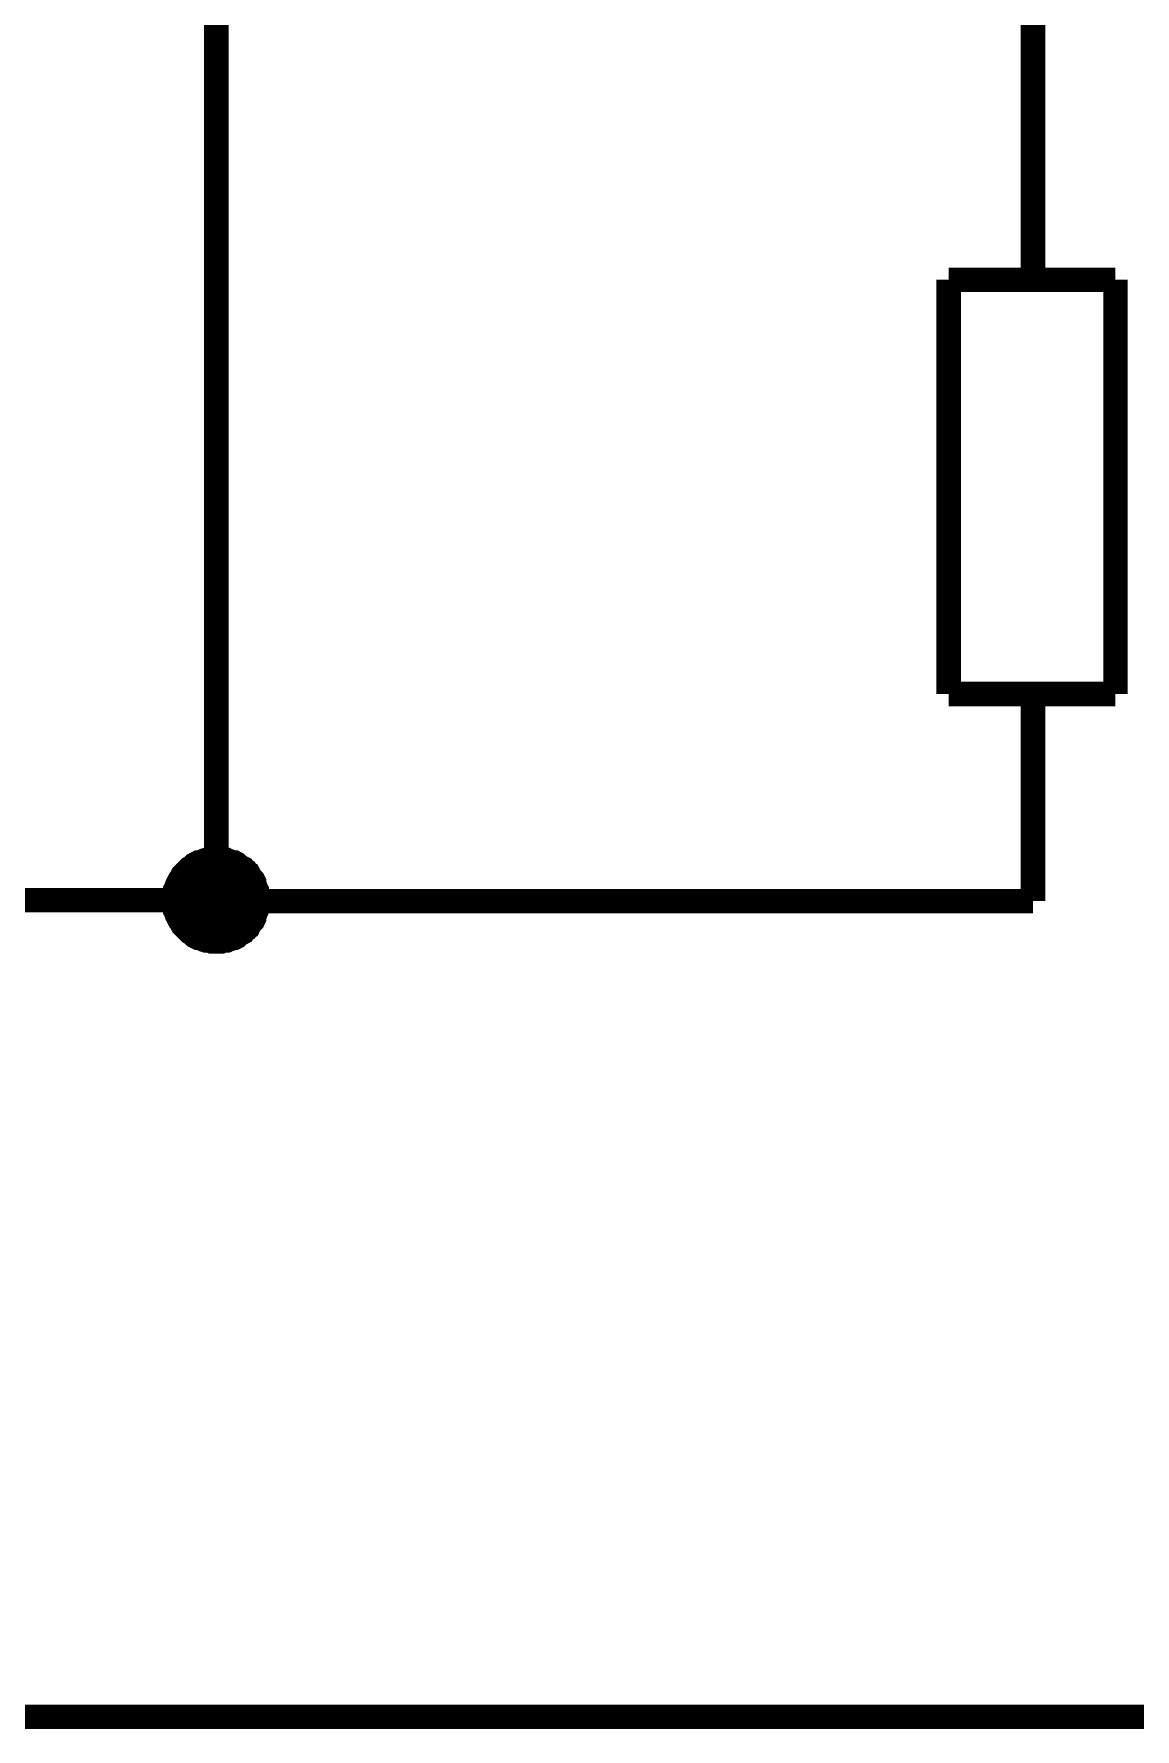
# Model space of a CAD drawing. Header units: millimetres. Extents: x 0 to 394, y 0 to 282.
# Drawn here: x 362.77 to 376.26, y 219.84 to 240.61 of the extents above; entities that cross this region are included whole.
import ezdxf

# ---------------------------------------------------------------- set-up
doc = ezdxf.new("R2010")
doc.units = ezdxf.units.MM
doc.layers.add('Sheet', color=255, linetype='Continuous')

msp = doc.modelspace()

# ---------------------------------------------------------------- linework, layer by layer
at = {"layer": 'Sheet'}
for points, const_width in [([(275.015, 249.999), (265.02, 249.999), (265.02, 219.99), (379.999, 219.99), (379.999, 244.99), (375.012, 244.99), (375.012, 240.139)], 0.3), ([(365.006, 247.371), (365.006, 229.997), (354.999, 229.997)], 0.3), ([(375.012, 237.6), (375.012, 240.139)], 0.3), ([(373.979, 232.524), (373.979, 237.6)], 0.3), ([(373.979, 237.6), (376.023, 237.6)], 0.3), ([(376.023, 237.6), (376.023, 232.524)], 0.3), ([(376.023, 232.524), (373.979, 232.524)], 0.3), ([(375.012, 232.524), (375.012, 229.986)], 0.3), ([(364.489, 229.997), (364.489, 230.02), (364.489, 230.053), (364.5, 230.076), (364.5, 230.098), (364.5, 230.121), (364.512, 230.143), (364.523, 230.177), (364.534, 230.199), (364.545, 230.222), (364.557, 230.244), (364.568, 230.255), (364.579, 230.278), (364.59, 230.3), (364.613, 230.323), (364.624, 230.334), (364.646, 230.357), (364.658, 230.368), (364.68, 230.39), (364.703, 230.401), (364.714, 230.413), (364.736, 230.435), (364.759, 230.446), (364.781, 230.458), (364.804, 230.458), (364.826, 230.469), (364.849, 230.48), (364.882, 230.491), (364.905, 230.491), (364.927, 230.491), (364.95, 230.503), (364.983, 230.503), (365.006, 230.503)], 0.3), ([(364.489, 229.997), (364.489, 230.02), (364.489, 230.053), (364.5, 230.076), (364.5, 230.098), (364.5, 230.121), (364.512, 230.143), (364.523, 230.177), (364.534, 230.199), (364.545, 230.222), (364.557, 230.244), (364.568, 230.255), (364.579, 230.278), (364.59, 230.3), (364.613, 230.323), (364.624, 230.334), (364.646, 230.357), (364.658, 230.368), (364.68, 230.39), (364.703, 230.401), (364.714, 230.413), (364.736, 230.435), (364.759, 230.446), (364.781, 230.458), (364.804, 230.458), (364.826, 230.469), (364.849, 230.48), (364.882, 230.491), (364.905, 230.491), (364.927, 230.491), (364.95, 230.503), (364.983, 230.503), (365.006, 230.503)], 0.3), ([(364.489, 229.997), (364.489, 230.02), (364.489, 230.053), (364.5, 230.076), (364.5, 230.098), (364.5, 230.121), (364.512, 230.143), (364.523, 230.177), (364.534, 230.199), (364.545, 230.222), (364.557, 230.244), (364.568, 230.255), (364.579, 230.278), (364.59, 230.3), (364.613, 230.323), (364.624, 230.334), (364.646, 230.357), (364.658, 230.368), (364.68, 230.39), (364.703, 230.401), (364.714, 230.413), (364.736, 230.435), (364.759, 230.446), (364.781, 230.458), (364.804, 230.458), (364.826, 230.469), (364.849, 230.48), (364.882, 230.491), (364.905, 230.491), (364.927, 230.491), (364.95, 230.503), (364.983, 230.503), (365.006, 230.503)], 0.3), ([(364.489, 229.997), (364.489, 230.02), (364.489, 230.053), (364.5, 230.076), (364.5, 230.098), (364.5, 230.121), (364.512, 230.143), (364.523, 230.177), (364.534, 230.199), (364.545, 230.222), (364.557, 230.244), (364.568, 230.255), (364.579, 230.278), (364.59, 230.3), (364.613, 230.323), (364.624, 230.334), (364.646, 230.357), (364.658, 230.368), (364.68, 230.39), (364.703, 230.401), (364.714, 230.413), (364.736, 230.435), (364.759, 230.446), (364.781, 230.458), (364.804, 230.458), (364.826, 230.469), (364.849, 230.48), (364.882, 230.491), (364.905, 230.491), (364.927, 230.491), (364.95, 230.503), (364.983, 230.503), (365.006, 230.503)], 0.3), ([(365.006, 230.503), (365.006, 230.503)], 0.3), ([(365.006, 230.503), (365.028, 230.503), (365.062, 230.503), (365.084, 230.491), (365.107, 230.491), (365.129, 230.491), (365.152, 230.48), (365.186, 230.469), (365.208, 230.458), (365.23, 230.458), (365.253, 230.446), (365.264, 230.435), (365.287, 230.413), (365.309, 230.401), (365.331, 230.39), (365.343, 230.368), (365.365, 230.357), (365.376, 230.334), (365.399, 230.323), (365.41, 230.3), (365.421, 230.278), (365.444, 230.255), (365.455, 230.244), (365.466, 230.222), (365.466, 230.199), (365.477, 230.177), (365.489, 230.143), (365.5, 230.121), (365.5, 230.098), (365.5, 230.076), (365.511, 230.053), (365.511, 230.02), (365.511, 229.997)], 0.3), ([(365.006, 230.503), (365.006, 230.503)], 0.3), ([(365.006, 230.503), (365.028, 230.503), (365.062, 230.503), (365.084, 230.491), (365.107, 230.491), (365.129, 230.491), (365.152, 230.48), (365.186, 230.469), (365.208, 230.458), (365.23, 230.458), (365.253, 230.446), (365.264, 230.435), (365.287, 230.413), (365.309, 230.401), (365.331, 230.39), (365.343, 230.368), (365.365, 230.357), (365.376, 230.334), (365.399, 230.323), (365.41, 230.3), (365.421, 230.278), (365.444, 230.255), (365.455, 230.244), (365.466, 230.222), (365.466, 230.199), (365.477, 230.177), (365.489, 230.143), (365.5, 230.121), (365.5, 230.098), (365.5, 230.076), (365.511, 230.053), (365.511, 230.02), (365.511, 229.997)], 0.3), ([(365.006, 230.503), (365.006, 230.503)], 0.3), ([(365.006, 230.503), (365.028, 230.503), (365.062, 230.503), (365.084, 230.491), (365.107, 230.491), (365.129, 230.491), (365.152, 230.48), (365.186, 230.469), (365.208, 230.458), (365.23, 230.458), (365.253, 230.446), (365.264, 230.435), (365.287, 230.413), (365.309, 230.401), (365.331, 230.39), (365.343, 230.368), (365.365, 230.357), (365.376, 230.334), (365.399, 230.323), (365.41, 230.3), (365.421, 230.278), (365.444, 230.255), (365.455, 230.244), (365.466, 230.222), (365.466, 230.199), (365.477, 230.177), (365.489, 230.143), (365.5, 230.121), (365.5, 230.098), (365.5, 230.076), (365.511, 230.053), (365.511, 230.02), (365.511, 229.997)], 0.3), ([(365.006, 230.503), (365.006, 230.503)], 0.3), ([(365.006, 230.503), (365.028, 230.503), (365.062, 230.503), (365.084, 230.491), (365.107, 230.491), (365.129, 230.491), (365.152, 230.48), (365.186, 230.469), (365.208, 230.458), (365.23, 230.458), (365.253, 230.446), (365.264, 230.435), (365.287, 230.413), (365.309, 230.401), (365.331, 230.39), (365.343, 230.368), (365.365, 230.357), (365.376, 230.334), (365.399, 230.323), (365.41, 230.3), (365.421, 230.278), (365.444, 230.255), (365.455, 230.244), (365.466, 230.222), (365.466, 230.199), (365.477, 230.177), (365.489, 230.143), (365.5, 230.121), (365.5, 230.098), (365.5, 230.076), (365.511, 230.053), (365.511, 230.02), (365.511, 229.997)], 0.3), ([(364.489, 229.997), (364.489, 230.02), (364.489, 230.053), (364.5, 230.076), (364.5, 230.098), (364.5, 230.121), (364.512, 230.143), (364.523, 230.177), (364.534, 230.199), (364.545, 230.222), (364.557, 230.244), (364.568, 230.255), (364.579, 230.278), (364.59, 230.3), (364.613, 230.323), (364.624, 230.334), (364.646, 230.357), (364.658, 230.368), (364.68, 230.39), (364.703, 230.401), (364.714, 230.413), (364.736, 230.435), (364.759, 230.446), (364.781, 230.458), (364.804, 230.458), (364.826, 230.469), (364.849, 230.48), (364.882, 230.491), (364.905, 230.491), (364.927, 230.491), (364.95, 230.503), (364.983, 230.503), (365.006, 230.503)], 0.0991), ([(364.489, 229.997), (364.489, 230.02), (364.489, 230.053), (364.5, 230.076), (364.5, 230.098), (364.5, 230.121), (364.512, 230.143), (364.523, 230.177), (364.534, 230.199), (364.545, 230.222), (364.557, 230.244), (364.568, 230.255), (364.579, 230.278), (364.59, 230.3), (364.613, 230.323), (364.624, 230.334), (364.646, 230.357), (364.658, 230.368), (364.68, 230.39), (364.703, 230.401), (364.714, 230.413), (364.736, 230.435), (364.759, 230.446), (364.781, 230.458), (364.804, 230.458), (364.826, 230.469), (364.849, 230.48), (364.882, 230.491), (364.905, 230.491), (364.927, 230.491), (364.95, 230.503), (364.983, 230.503), (365.006, 230.503)], 0.0991), ([(364.489, 229.997), (364.489, 230.02), (364.489, 230.053), (364.5, 230.076), (364.5, 230.098), (364.5, 230.121), (364.512, 230.143), (364.523, 230.177), (364.534, 230.199), (364.545, 230.222), (364.557, 230.244), (364.568, 230.255), (364.579, 230.278), (364.59, 230.3), (364.613, 230.323), (364.624, 230.334), (364.646, 230.357), (364.658, 230.368), (364.68, 230.39), (364.703, 230.401), (364.714, 230.413), (364.736, 230.435), (364.759, 230.446), (364.781, 230.458), (364.804, 230.458), (364.826, 230.469), (364.849, 230.48), (364.882, 230.491), (364.905, 230.491), (364.927, 230.491), (364.95, 230.503), (364.983, 230.503), (365.006, 230.503)], 0.0991), ([(364.489, 229.997), (364.489, 230.02), (364.489, 230.053), (364.5, 230.076), (364.5, 230.098), (364.5, 230.121), (364.512, 230.143), (364.523, 230.177), (364.534, 230.199), (364.545, 230.222), (364.557, 230.244), (364.568, 230.255), (364.579, 230.278), (364.59, 230.3), (364.613, 230.323), (364.624, 230.334), (364.646, 230.357), (364.658, 230.368), (364.68, 230.39), (364.703, 230.401), (364.714, 230.413), (364.736, 230.435), (364.759, 230.446), (364.781, 230.458), (364.804, 230.458), (364.826, 230.469), (364.849, 230.48), (364.882, 230.491), (364.905, 230.491), (364.927, 230.491), (364.95, 230.503), (364.983, 230.503), (365.006, 230.503)], 0.0991), ([(365.006, 230.503), (365.006, 230.503)], 0.0991), ([(365.006, 230.503), (365.028, 230.503), (365.062, 230.503), (365.084, 230.491), (365.107, 230.491), (365.129, 230.491), (365.152, 230.48), (365.186, 230.469), (365.208, 230.458), (365.23, 230.458), (365.253, 230.446), (365.264, 230.435), (365.287, 230.413), (365.309, 230.401), (365.331, 230.39), (365.343, 230.368), (365.365, 230.357), (365.376, 230.334), (365.399, 230.323), (365.41, 230.3), (365.421, 230.278), (365.444, 230.255), (365.455, 230.244), (365.466, 230.222), (365.466, 230.199), (365.477, 230.177), (365.489, 230.143), (365.5, 230.121), (365.5, 230.098), (365.5, 230.076), (365.511, 230.053), (365.511, 230.02), (365.511, 229.997)], 0.0991), ([(365.006, 230.503), (365.006, 230.503)], 0.0991), ([(365.006, 230.503), (365.028, 230.503), (365.062, 230.503), (365.084, 230.491), (365.107, 230.491), (365.129, 230.491), (365.152, 230.48), (365.186, 230.469), (365.208, 230.458), (365.23, 230.458), (365.253, 230.446), (365.264, 230.435), (365.287, 230.413), (365.309, 230.401), (365.331, 230.39), (365.343, 230.368), (365.365, 230.357), (365.376, 230.334), (365.399, 230.323), (365.41, 230.3), (365.421, 230.278), (365.444, 230.255), (365.455, 230.244), (365.466, 230.222), (365.466, 230.199), (365.477, 230.177), (365.489, 230.143), (365.5, 230.121), (365.5, 230.098), (365.5, 230.076), (365.511, 230.053), (365.511, 230.02), (365.511, 229.997)], 0.0991), ([(365.006, 230.503), (365.006, 230.503)], 0.0991), ([(365.006, 230.503), (365.028, 230.503), (365.062, 230.503), (365.084, 230.491), (365.107, 230.491), (365.129, 230.491), (365.152, 230.48), (365.186, 230.469), (365.208, 230.458), (365.23, 230.458), (365.253, 230.446), (365.264, 230.435), (365.287, 230.413), (365.309, 230.401), (365.331, 230.39), (365.343, 230.368), (365.365, 230.357), (365.376, 230.334), (365.399, 230.323), (365.41, 230.3), (365.421, 230.278), (365.444, 230.255), (365.455, 230.244), (365.466, 230.222), (365.466, 230.199), (365.477, 230.177), (365.489, 230.143), (365.5, 230.121), (365.5, 230.098), (365.5, 230.076), (365.511, 230.053), (365.511, 230.02), (365.511, 229.997)], 0.0991), ([(365.006, 230.503), (365.006, 230.503)], 0.0991), ([(365.006, 230.503), (365.028, 230.503), (365.062, 230.503), (365.084, 230.491), (365.107, 230.491), (365.129, 230.491), (365.152, 230.48), (365.186, 230.469), (365.208, 230.458), (365.23, 230.458), (365.253, 230.446), (365.264, 230.435), (365.287, 230.413), (365.309, 230.401), (365.331, 230.39), (365.343, 230.368), (365.365, 230.357), (365.376, 230.334), (365.399, 230.323), (365.41, 230.3), (365.421, 230.278), (365.444, 230.255), (365.455, 230.244), (365.466, 230.222), (365.466, 230.199), (365.477, 230.177), (365.489, 230.143), (365.5, 230.121), (365.5, 230.098), (365.5, 230.076), (365.511, 230.053), (365.511, 230.02), (365.511, 229.997)], 0.0991), ([(365.006, 229.492), (364.983, 229.492), (364.95, 229.492), (364.927, 229.503), (364.905, 229.503), (364.882, 229.503), (364.849, 229.514), (364.826, 229.525), (364.804, 229.537), (364.781, 229.537), (364.759, 229.548), (364.736, 229.559), (364.714, 229.582), (364.703, 229.593), (364.68, 229.604), (364.658, 229.627), (364.646, 229.638), (364.624, 229.66), (364.613, 229.671), (364.59, 229.694), (364.579, 229.716), (364.568, 229.739), (364.557, 229.75), (364.545, 229.773), (364.534, 229.795), (364.523, 229.817), (364.512, 229.851), (364.5, 229.874), (364.5, 229.896), (364.5, 229.919), (364.489, 229.941), (364.489, 229.975), (364.489, 229.997)], 0.3), ([(364.489, 229.997), (364.489, 229.997)], 0.3), ([(365.006, 229.492), (364.983, 229.492), (364.95, 229.492), (364.927, 229.503), (364.905, 229.503), (364.882, 229.503), (364.849, 229.514), (364.826, 229.525), (364.804, 229.537), (364.781, 229.537), (364.759, 229.548), (364.736, 229.559), (364.714, 229.582), (364.703, 229.593), (364.68, 229.604), (364.658, 229.627), (364.646, 229.638), (364.624, 229.66), (364.613, 229.671), (364.59, 229.694), (364.579, 229.716), (364.568, 229.739), (364.557, 229.75), (364.545, 229.773), (364.534, 229.795), (364.523, 229.817), (364.512, 229.851), (364.5, 229.874), (364.5, 229.896), (364.5, 229.919), (364.489, 229.941), (364.489, 229.975), (364.489, 229.997)], 0.3), ([(364.489, 229.997), (364.489, 229.997)], 0.3), ([(365.006, 229.492), (364.983, 229.492), (364.95, 229.492), (364.927, 229.503), (364.905, 229.503), (364.882, 229.503), (364.849, 229.514), (364.826, 229.525), (364.804, 229.537), (364.781, 229.537), (364.759, 229.548), (364.736, 229.559), (364.714, 229.582), (364.703, 229.593), (364.68, 229.604), (364.658, 229.627), (364.646, 229.638), (364.624, 229.66), (364.613, 229.671), (364.59, 229.694), (364.579, 229.716), (364.568, 229.739), (364.557, 229.75), (364.545, 229.773), (364.534, 229.795), (364.523, 229.817), (364.512, 229.851), (364.5, 229.874), (364.5, 229.896), (364.5, 229.919), (364.489, 229.941), (364.489, 229.975), (364.489, 229.997)], 0.3), ([(364.489, 229.997), (364.489, 229.997)], 0.3), ([(365.006, 229.492), (364.983, 229.492), (364.95, 229.492), (364.927, 229.503), (364.905, 229.503), (364.882, 229.503), (364.849, 229.514), (364.826, 229.525), (364.804, 229.537), (364.781, 229.537), (364.759, 229.548), (364.736, 229.559), (364.714, 229.582), (364.703, 229.593), (364.68, 229.604), (364.658, 229.627), (364.646, 229.638), (364.624, 229.66), (364.613, 229.671), (364.59, 229.694), (364.579, 229.716), (364.568, 229.739), (364.557, 229.75), (364.545, 229.773), (364.534, 229.795), (364.523, 229.817), (364.512, 229.851), (364.5, 229.874), (364.5, 229.896), (364.5, 229.919), (364.489, 229.941), (364.489, 229.975), (364.489, 229.997)], 0.3), ([(364.489, 229.997), (364.489, 229.997)], 0.3), ([(365.006, 229.492), (364.983, 229.492), (364.95, 229.492), (364.927, 229.503), (364.905, 229.503), (364.882, 229.503), (364.849, 229.514), (364.826, 229.525), (364.804, 229.537), (364.781, 229.537), (364.759, 229.548), (364.736, 229.559), (364.714, 229.582), (364.703, 229.593), (364.68, 229.604), (364.658, 229.627), (364.646, 229.638), (364.624, 229.66), (364.613, 229.671), (364.59, 229.694), (364.579, 229.716), (364.568, 229.739), (364.557, 229.75), (364.545, 229.773), (364.534, 229.795), (364.523, 229.817), (364.512, 229.851), (364.5, 229.874), (364.5, 229.896), (364.5, 229.919), (364.489, 229.941), (364.489, 229.975), (364.489, 229.997)], 0.0991), ([(364.489, 229.997), (364.489, 229.997)], 0.0991), ([(365.006, 229.492), (364.983, 229.492), (364.95, 229.492), (364.927, 229.503), (364.905, 229.503), (364.882, 229.503), (364.849, 229.514), (364.826, 229.525), (364.804, 229.537), (364.781, 229.537), (364.759, 229.548), (364.736, 229.559), (364.714, 229.582), (364.703, 229.593), (364.68, 229.604), (364.658, 229.627), (364.646, 229.638), (364.624, 229.66), (364.613, 229.671), (364.59, 229.694), (364.579, 229.716), (364.568, 229.739), (364.557, 229.75), (364.545, 229.773), (364.534, 229.795), (364.523, 229.817), (364.512, 229.851), (364.5, 229.874), (364.5, 229.896), (364.5, 229.919), (364.489, 229.941), (364.489, 229.975), (364.489, 229.997)], 0.0991), ([(364.489, 229.997), (364.489, 229.997)], 0.0991), ([(365.006, 229.492), (364.983, 229.492), (364.95, 229.492), (364.927, 229.503), (364.905, 229.503), (364.882, 229.503), (364.849, 229.514), (364.826, 229.525), (364.804, 229.537), (364.781, 229.537), (364.759, 229.548), (364.736, 229.559), (364.714, 229.582), (364.703, 229.593), (364.68, 229.604), (364.658, 229.627), (364.646, 229.638), (364.624, 229.66), (364.613, 229.671), (364.59, 229.694), (364.579, 229.716), (364.568, 229.739), (364.557, 229.75), (364.545, 229.773), (364.534, 229.795), (364.523, 229.817), (364.512, 229.851), (364.5, 229.874), (364.5, 229.896), (364.5, 229.919), (364.489, 229.941), (364.489, 229.975), (364.489, 229.997)], 0.0991), ([(364.489, 229.997), (364.489, 229.997)], 0.0991), ([(365.006, 229.492), (364.983, 229.492), (364.95, 229.492), (364.927, 229.503), (364.905, 229.503), (364.882, 229.503), (364.849, 229.514), (364.826, 229.525), (364.804, 229.537), (364.781, 229.537), (364.759, 229.548), (364.736, 229.559), (364.714, 229.582), (364.703, 229.593), (364.68, 229.604), (364.658, 229.627), (364.646, 229.638), (364.624, 229.66), (364.613, 229.671), (364.59, 229.694), (364.579, 229.716), (364.568, 229.739), (364.557, 229.75), (364.545, 229.773), (364.534, 229.795), (364.523, 229.817), (364.512, 229.851), (364.5, 229.874), (364.5, 229.896), (364.5, 229.919), (364.489, 229.941), (364.489, 229.975), (364.489, 229.997)], 0.0991), ([(364.489, 229.997), (364.489, 229.997)], 0.0991), ([(365.511, 229.997), (365.511, 229.975), (365.511, 229.941), (365.5, 229.919), (365.5, 229.896), (365.5, 229.874), (365.489, 229.851), (365.477, 229.817), (365.466, 229.795), (365.466, 229.773), (365.455, 229.75), (365.444, 229.739), (365.421, 229.716), (365.41, 229.694), (365.399, 229.671), (365.376, 229.66), (365.365, 229.638), (365.343, 229.627), (365.331, 229.604), (365.309, 229.593), (365.287, 229.582), (365.264, 229.559), (365.253, 229.548), (365.23, 229.537), (365.208, 229.537), (365.186, 229.525), (365.152, 229.514), (365.129, 229.503), (365.107, 229.503), (365.084, 229.503), (365.062, 229.492), (365.028, 229.492), (365.006, 229.492)], 0.3), ([(365.511, 229.997), (365.511, 229.975), (365.511, 229.941), (365.5, 229.919), (365.5, 229.896), (365.5, 229.874), (365.489, 229.851), (365.477, 229.817), (365.466, 229.795), (365.466, 229.773), (365.455, 229.75), (365.444, 229.739), (365.421, 229.716), (365.41, 229.694), (365.399, 229.671), (365.376, 229.66), (365.365, 229.638), (365.343, 229.627), (365.331, 229.604), (365.309, 229.593), (365.287, 229.582), (365.264, 229.559), (365.253, 229.548), (365.23, 229.537), (365.208, 229.537), (365.186, 229.525), (365.152, 229.514), (365.129, 229.503), (365.107, 229.503), (365.084, 229.503), (365.062, 229.492), (365.028, 229.492), (365.006, 229.492)], 0.3), ([(365.511, 229.997), (365.511, 229.975), (365.511, 229.941), (365.5, 229.919), (365.5, 229.896), (365.5, 229.874), (365.489, 229.851), (365.477, 229.817), (365.466, 229.795), (365.466, 229.773), (365.455, 229.75), (365.444, 229.739), (365.421, 229.716), (365.41, 229.694), (365.399, 229.671), (365.376, 229.66), (365.365, 229.638), (365.343, 229.627), (365.331, 229.604), (365.309, 229.593), (365.287, 229.582), (365.264, 229.559), (365.253, 229.548), (365.23, 229.537), (365.208, 229.537), (365.186, 229.525), (365.152, 229.514), (365.129, 229.503), (365.107, 229.503), (365.084, 229.503), (365.062, 229.492), (365.028, 229.492), (365.006, 229.492)], 0.3), ([(365.511, 229.997), (365.511, 229.975), (365.511, 229.941), (365.5, 229.919), (365.5, 229.896), (365.5, 229.874), (365.489, 229.851), (365.477, 229.817), (365.466, 229.795), (365.466, 229.773), (365.455, 229.75), (365.444, 229.739), (365.421, 229.716), (365.41, 229.694), (365.399, 229.671), (365.376, 229.66), (365.365, 229.638), (365.343, 229.627), (365.331, 229.604), (365.309, 229.593), (365.287, 229.582), (365.264, 229.559), (365.253, 229.548), (365.23, 229.537), (365.208, 229.537), (365.186, 229.525), (365.152, 229.514), (365.129, 229.503), (365.107, 229.503), (365.084, 229.503), (365.062, 229.492), (365.028, 229.492), (365.006, 229.492)], 0.3), ([(375.012, 229.986), (365.017, 229.986)], 0.3), ([(365.511, 229.997), (365.511, 229.975), (365.511, 229.941), (365.5, 229.919), (365.5, 229.896), (365.5, 229.874), (365.489, 229.851), (365.477, 229.817), (365.466, 229.795), (365.466, 229.773), (365.455, 229.75), (365.444, 229.739), (365.421, 229.716), (365.41, 229.694), (365.399, 229.671), (365.376, 229.66), (365.365, 229.638), (365.343, 229.627), (365.331, 229.604), (365.309, 229.593), (365.287, 229.582), (365.264, 229.559), (365.253, 229.548), (365.23, 229.537), (365.208, 229.537), (365.186, 229.525), (365.152, 229.514), (365.129, 229.503), (365.107, 229.503), (365.084, 229.503), (365.062, 229.492), (365.028, 229.492), (365.006, 229.492)], 0.0991), ([(365.511, 229.997), (365.511, 229.975), (365.511, 229.941), (365.5, 229.919), (365.5, 229.896), (365.5, 229.874), (365.489, 229.851), (365.477, 229.817), (365.466, 229.795), (365.466, 229.773), (365.455, 229.75), (365.444, 229.739), (365.421, 229.716), (365.41, 229.694), (365.399, 229.671), (365.376, 229.66), (365.365, 229.638), (365.343, 229.627), (365.331, 229.604), (365.309, 229.593), (365.287, 229.582), (365.264, 229.559), (365.253, 229.548), (365.23, 229.537), (365.208, 229.537), (365.186, 229.525), (365.152, 229.514), (365.129, 229.503), (365.107, 229.503), (365.084, 229.503), (365.062, 229.492), (365.028, 229.492), (365.006, 229.492)], 0.0991), ([(365.511, 229.997), (365.511, 229.975), (365.511, 229.941), (365.5, 229.919), (365.5, 229.896), (365.5, 229.874), (365.489, 229.851), (365.477, 229.817), (365.466, 229.795), (365.466, 229.773), (365.455, 229.75), (365.444, 229.739), (365.421, 229.716), (365.41, 229.694), (365.399, 229.671), (365.376, 229.66), (365.365, 229.638), (365.343, 229.627), (365.331, 229.604), (365.309, 229.593), (365.287, 229.582), (365.264, 229.559), (365.253, 229.548), (365.23, 229.537), (365.208, 229.537), (365.186, 229.525), (365.152, 229.514), (365.129, 229.503), (365.107, 229.503), (365.084, 229.503), (365.062, 229.492), (365.028, 229.492), (365.006, 229.492)], 0.0991), ([(365.511, 229.997), (365.511, 229.975), (365.511, 229.941), (365.5, 229.919), (365.5, 229.896), (365.5, 229.874), (365.489, 229.851), (365.477, 229.817), (365.466, 229.795), (365.466, 229.773), (365.455, 229.75), (365.444, 229.739), (365.421, 229.716), (365.41, 229.694), (365.399, 229.671), (365.376, 229.66), (365.365, 229.638), (365.343, 229.627), (365.331, 229.604), (365.309, 229.593), (365.287, 229.582), (365.264, 229.559), (365.253, 229.548), (365.23, 229.537), (365.208, 229.537), (365.186, 229.525), (365.152, 229.514), (365.129, 229.503), (365.107, 229.503), (365.084, 229.503), (365.062, 229.492), (365.028, 229.492), (365.006, 229.492)], 0.0991), ([(365.511, 229.997), (365.511, 229.997), (365.511, 229.997), (365.511, 229.997), (365.511, 229.997), (365.511, 229.997), (365.511, 229.997), (365.511, 229.997), (365.511, 229.997), (365.511, 229.997), (365.511, 229.997), (365.511, 229.997), (365.511, 229.997), (365.511, 229.997), (365.511, 229.997), (365.511, 229.997), (365.511, 229.997), (365.511, 229.997), (365.511, 229.997), (365.511, 229.997), (365.511, 229.997), (365.511, 229.997), (365.511, 229.997), (365.511, 229.997), (365.511, 229.997), (365.511, 229.997), (365.511, 229.997), (365.511, 229.997), (365.511, 229.997), (365.511, 229.997), (365.511, 229.997), (365.511, 229.997), (365.511, 229.997)], 0.3), ([(365.511, 229.997), (365.511, 229.997)], 0.3), ([(365.511, 229.997), (365.511, 229.997), (365.511, 229.997), (365.511, 229.997), (365.511, 229.997), (365.511, 229.997), (365.511, 229.997), (365.511, 229.997), (365.511, 229.997), (365.511, 229.997), (365.511, 229.997), (365.511, 229.997), (365.511, 229.997), (365.511, 229.997), (365.511, 229.997), (365.511, 229.997), (365.511, 229.997), (365.511, 229.997), (365.511, 229.997), (365.511, 229.997), (365.511, 229.997), (365.511, 229.997), (365.511, 229.997), (365.511, 229.997), (365.511, 229.997), (365.511, 229.997), (365.511, 229.997), (365.511, 229.997), (365.511, 229.997), (365.511, 229.997), (365.511, 229.997), (365.511, 229.997), (365.511, 229.997)], 0.3), ([(365.511, 229.997), (365.511, 229.997)], 0.3), ([(365.511, 229.997), (365.511, 229.997), (365.511, 229.997), (365.511, 229.997), (365.511, 229.997), (365.511, 229.997), (365.511, 229.997), (365.511, 229.997), (365.511, 229.997), (365.511, 229.997), (365.511, 229.997), (365.511, 229.997), (365.511, 229.997), (365.511, 229.997), (365.511, 229.997), (365.511, 229.997), (365.511, 229.997), (365.511, 229.997), (365.511, 229.997), (365.511, 229.997), (365.511, 229.997), (365.511, 229.997), (365.511, 229.997), (365.511, 229.997), (365.511, 229.997), (365.511, 229.997), (365.511, 229.997), (365.511, 229.997), (365.511, 229.997), (365.511, 229.997), (365.511, 229.997), (365.511, 229.997), (365.511, 229.997)], 0.3), ([(365.511, 229.997), (365.511, 229.997)], 0.3), ([(365.511, 229.997), (365.511, 229.997), (365.511, 229.997), (365.511, 229.997), (365.511, 229.997), (365.511, 229.997), (365.511, 229.997), (365.511, 229.997), (365.511, 229.997), (365.511, 229.997), (365.511, 229.997), (365.511, 229.997), (365.511, 229.997), (365.511, 229.997), (365.511, 229.997), (365.511, 229.997), (365.511, 229.997), (365.511, 229.997), (365.511, 229.997), (365.511, 229.997), (365.511, 229.997), (365.511, 229.997), (365.511, 229.997), (365.511, 229.997), (365.511, 229.997), (365.511, 229.997), (365.511, 229.997), (365.511, 229.997), (365.511, 229.997), (365.511, 229.997), (365.511, 229.997), (365.511, 229.997), (365.511, 229.997)], 0.3), ([(365.511, 229.997), (365.511, 229.997)], 0.3), ([(365.511, 229.997), (365.511, 229.997), (365.511, 229.997), (365.511, 229.997), (365.511, 229.997), (365.511, 229.997), (365.511, 229.997), (365.511, 229.997), (365.511, 229.997), (365.511, 229.997), (365.511, 229.997), (365.511, 229.997), (365.511, 229.997), (365.511, 229.997), (365.511, 229.997), (365.511, 229.997), (365.511, 229.997), (365.511, 229.997), (365.511, 229.997), (365.511, 229.997), (365.511, 229.997), (365.511, 229.997), (365.511, 229.997), (365.511, 229.997), (365.511, 229.997), (365.511, 229.997), (365.511, 229.997), (365.511, 229.997), (365.511, 229.997), (365.511, 229.997), (365.511, 229.997), (365.511, 229.997), (365.511, 229.997)], 0.0991), ([(365.511, 229.997), (365.511, 229.997)], 0.0991), ([(365.511, 229.997), (365.511, 229.997), (365.511, 229.997), (365.511, 229.997), (365.511, 229.997), (365.511, 229.997), (365.511, 229.997), (365.511, 229.997), (365.511, 229.997), (365.511, 229.997), (365.511, 229.997), (365.511, 229.997), (365.511, 229.997), (365.511, 229.997), (365.511, 229.997), (365.511, 229.997), (365.511, 229.997), (365.511, 229.997), (365.511, 229.997), (365.511, 229.997), (365.511, 229.997), (365.511, 229.997), (365.511, 229.997), (365.511, 229.997), (365.511, 229.997), (365.511, 229.997), (365.511, 229.997), (365.511, 229.997), (365.511, 229.997), (365.511, 229.997), (365.511, 229.997), (365.511, 229.997), (365.511, 229.997)], 0.0991), ([(365.511, 229.997), (365.511, 229.997)], 0.0991), ([(365.511, 229.997), (365.511, 229.997), (365.511, 229.997), (365.511, 229.997), (365.511, 229.997), (365.511, 229.997), (365.511, 229.997), (365.511, 229.997), (365.511, 229.997), (365.511, 229.997), (365.511, 229.997), (365.511, 229.997), (365.511, 229.997), (365.511, 229.997), (365.511, 229.997), (365.511, 229.997), (365.511, 229.997), (365.511, 229.997), (365.511, 229.997), (365.511, 229.997), (365.511, 229.997), (365.511, 229.997), (365.511, 229.997), (365.511, 229.997), (365.511, 229.997), (365.511, 229.997), (365.511, 229.997), (365.511, 229.997), (365.511, 229.997), (365.511, 229.997), (365.511, 229.997), (365.511, 229.997), (365.511, 229.997)], 0.0991), ([(365.511, 229.997), (365.511, 229.997)], 0.0991), ([(365.511, 229.997), (365.511, 229.997), (365.511, 229.997), (365.511, 229.997), (365.511, 229.997), (365.511, 229.997), (365.511, 229.997), (365.511, 229.997), (365.511, 229.997), (365.511, 229.997), (365.511, 229.997), (365.511, 229.997), (365.511, 229.997), (365.511, 229.997), (365.511, 229.997), (365.511, 229.997), (365.511, 229.997), (365.511, 229.997), (365.511, 229.997), (365.511, 229.997), (365.511, 229.997), (365.511, 229.997), (365.511, 229.997), (365.511, 229.997), (365.511, 229.997), (365.511, 229.997), (365.511, 229.997), (365.511, 229.997), (365.511, 229.997), (365.511, 229.997), (365.511, 229.997), (365.511, 229.997), (365.511, 229.997)], 0.0991), ([(365.511, 229.997), (365.511, 229.997)], 0.0991)]:
    msp.add_lwpolyline(points, dxfattribs=dict(at, const_width=const_width))
at = {"layer": 'Sheet', "const_width": 0.508}
msp.add_lwpolyline([(364.746, 230, 1), (365.254, 230, 1)], format="xyb", close=True, dxfattribs=at)

doc.saveas('drawing.dxf')
